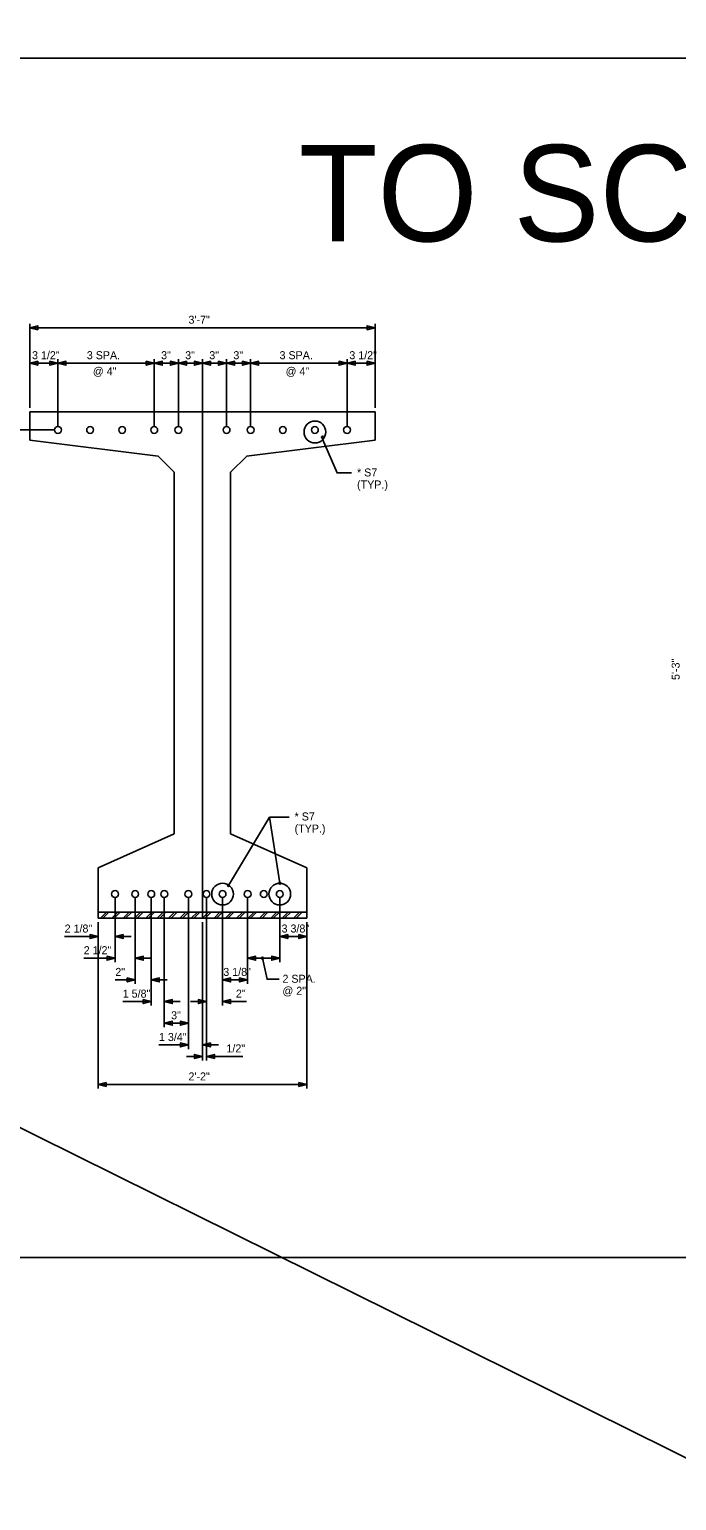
# Model space of a CAD drawing. Extents: x -44.3 to 50.5, y -5.3 to 39.9.
# Drawn here: x -17.76 to -11.05, y 24.68 to 39.94 of the extents above; entities that cross this region are included whole.
import ezdxf

# ---------------------------------------------------------------- set-up
doc = ezdxf.new("R2010")
doc.units = 0
for name, color, linetype in [('63 Bulb Tee CELL', 7, 'Continuous'), ('Arrowhead Terminators CELL', 7, 'Continuous'), ('Dimension Lines CELL', 7, 'Continuous'), ('Plot Shape CELL', 7, 'Continuous'), ('Rebar Lines', 7, 'Continuous'), ('Subtitle Text', 7, 'Continuous'), ('Title Text', 7, 'Continuous'), ('User Information Notes CELL', 7, 'Continuous')]:
    doc.layers.add(name, color=color, linetype=linetype)

# ---------------------------------------------------------------- blocks, each defined once
blk = doc.blocks.new('AH')
at = {"layer": 'Title Text'}
blk.add_lwpolyline([(0, 0), (-1.25, 0.31), (-1.25, -0.31)], close=True, dxfattribs=at)

msp = doc.modelspace()

# ---------------------------------------------------------------- linework, layer by layer
at = {"layer": '63 Bulb Tee CELL'}
msp.add_line((-40.84, 39.935), (50.514, -5.34), dxfattribs=at)
at = {"layer": 'Arrowhead Terminators CELL'}
for p, q in [((-17.758, 36.01), (-17.758, 36.883)), ((-17.758, 36.841), (-14.174, 36.841)), ((-14.174, 36.01), (-14.174, 36.883)), ((-17.758, 36.01), (-17.758, 36.515)), ((-17.758, 36.473), (-17.465, 36.473)), ((-17.465, 35.822), (-17.465, 36.515)), ((-17.465, 36.473), (-16.466, 36.473)), ((-16.466, 35.822), (-16.466, 36.515)), ((-16.466, 36.473), (-16.216, 36.473)), ((-16.216, 35.822), (-16.216, 36.515)), ((-16.216, 36.473), (-15.966, 36.473)), ((-15.966, 33.385), (-15.966, 36.515)), ((-15.966, 36.473), (-15.716, 36.473)), ((-15.716, 35.822), (-15.716, 36.515)), ((-15.716, 36.473), (-15.466, 36.473)), ((-15.466, 35.822), (-15.466, 36.515)), ((-15.466, 36.473), (-14.466, 36.473)), ((-14.466, 35.822), (-14.466, 36.515)), ((-14.466, 36.473), (-14.174, 36.473)), ((-14.174, 36.01), (-14.174, 36.515)), ((-17.507, 35.781), (-18.201, 35.781)), ((-16.873, 30.927), (-16.873, 30.486)), ((-16.873, 30.927), (-16.873, 30.261)), ((-16.664, 30.927), (-16.664, 30.261)), ((-16.664, 30.927), (-16.664, 30.036)), ((-16.497, 30.927), (-16.497, 30.036)), ((-16.497, 30.927), (-16.497, 29.811)), ((-16.362, 30.927), (-16.362, 29.811)), ((-16.362, 30.927), (-16.362, 29.586)), ((-16.112, 30.927), (-16.112, 29.361)), ((-16.112, 30.927), (-16.112, 29.586)), ((-15.924, 30.927), (-15.924, 29.811)), ((-15.924, 30.927), (-15.924, 29.243)), ((-15.757, 30.927), (-15.757, 29.811)), ((-15.757, 30.927), (-15.757, 30.036)), ((-15.497, 30.927), (-15.497, 30.036)), ((-15.497, 30.927), (-15.497, 30.261)), ((-15.164, 30.927), (-15.164, 30.486)), ((-15.164, 30.927), (-15.164, 30.261)), ((-17.049, 30.677), (-17.049, 30.486)), ((-17.049, 30.677), (-17.049, 28.952)), ((-15.966, 30.677), (-15.966, 29.361)), ((-15.966, 30.677), (-15.966, 29.243)), ((-14.882, 30.677), (-14.882, 28.952)), ((-14.882, 30.677), (-14.882, 30.486)), ((-17.396, 30.527), (-17.049, 30.527)), ((-16.707, 30.527), (-16.873, 30.527)), ((-14.882, 30.527), (-15.164, 30.527)), ((-17.198, 30.302), (-16.873, 30.302)), ((-16.498, 30.302), (-16.664, 30.302)), ((-15.164, 30.302), (-15.497, 30.302)), ((-16.87, 30.078), (-16.664, 30.078)), ((-16.331, 30.078), (-16.497, 30.078)), ((-15.497, 30.078), (-15.757, 30.078)), ((-16.793, 29.853), (-16.497, 29.853)), ((-16.196, 29.853), (-16.362, 29.853)), ((-16.09, 29.853), (-15.924, 29.853)), ((-15.51, 29.853), (-15.757, 29.853)), ((-16.362, 29.628), (-16.112, 29.628)), ((-16.417, 29.403), (-16.112, 29.403)), ((-15.8, 29.403), (-15.966, 29.403)), ((-16.132, 29.284), (-15.966, 29.284)), ((-15.546, 29.284), (-15.924, 29.284)), ((-17.049, 28.993), (-14.882, 28.993))]:
    msp.add_line(p, q, dxfattribs=at)
at = {"layer": 'Dimension Lines CELL'}
msp.add_line((-15.966, 35.968), (-15.966, 30.718), dxfattribs=at)
at = {"layer": 'Plot Shape CELL'}
msp.add_line((-15.27, 31.765), (-15.162, 31.081), dxfattribs=at)
msp.add_lwpolyline([(-28.757, 27.199), (28.456, 27.199), (28.456, 39.637), (-28.757, 39.637)], close=True, dxfattribs=at)
for points in [[(-14.719, 35.684), (-14.569, 35.336), (-14.418, 35.336)], [(-15.695, 31.058), (-15.27, 31.765), (-15.068, 31.765)], [(-15.344, 30.303), (-15.295, 30.084), (-15.171, 30.084)]]:
    msp.add_lwpolyline(points, dxfattribs=at)
for centre in [(-14.799, 35.76), (-15.757, 30.968), (-15.164, 30.968)]:
    msp.add_circle(centre, 0.113, dxfattribs=at)
at = {"layer": 'Rebar Lines'}
for centre in [(-16.873, 30.968), (-16.664, 30.968), (-16.497, 30.968), (-16.362, 30.968), (-16.112, 30.968), (-15.924, 30.968), (-15.757, 30.968), (-15.497, 30.968), (-15.33, 30.968), (-15.164, 30.968)]:
    msp.add_circle(centre, 0.0352, dxfattribs=at)
for centre in [(-17.465, 35.781), (-17.132, 35.781), (-16.799, 35.781), (-16.466, 35.781), (-16.216, 35.781), (-15.716, 35.781), (-15.466, 35.781), (-15.132, 35.781), (-14.799, 35.781), (-14.466, 35.781)]:
    msp.add_ellipse(centre, major_axis=(0, 0.0352), ratio=0.999951, dxfattribs=at)
at = {"layer": 'Subtitle Text'}
for centre in [(-14.719, 35.705), (-15.695, 31.058), (-15.162, 31.081), (-15.344, 30.303)]:
    msp.add_circle(centre, 0.0103, dxfattribs=at)
at = {"layer": 'User Information Notes CELL'}
for p, q in [((-14.174, 35.968), (-17.758, 35.968)), ((-17.758, 35.677), (-17.758, 35.968)), ((-14.174, 35.677), (-14.174, 35.968)), ((-17.758, 35.677), (-16.424, 35.51)), ((-15.508, 35.51), (-14.174, 35.677)), ((-16.424, 35.51), (-16.258, 35.343)), ((-15.507, 35.51), (-15.674, 35.343)), ((-16.258, 35.343), (-16.258, 31.593)), ((-15.674, 31.593), (-15.674, 35.343)), ((-17.049, 31.239), (-16.258, 31.593)), ((-14.882, 31.239), (-15.674, 31.593)), ((-17.049, 31.239), (-17.049, 30.718)), ((-14.882, 30.718), (-14.882, 31.239)), ((-17.049, 30.781), (-14.882, 30.781)), ((-17.049, 30.718), (-14.882, 30.718)), ((-17.025, 30.718), (-16.962, 30.781)), ((-16.998, 30.718), (-16.936, 30.781)), ((-16.907, 30.718), (-16.844, 30.781)), ((-16.881, 30.718), (-16.818, 30.781)), ((-16.789, 30.718), (-16.727, 30.781)), ((-16.763, 30.718), (-16.7, 30.781)), ((-16.671, 30.718), (-16.609, 30.781)), ((-16.645, 30.718), (-16.582, 30.781)), ((-16.553, 30.718), (-16.491, 30.781)), ((-16.527, 30.718), (-16.465, 30.781)), ((-16.435, 30.718), (-16.373, 30.781)), ((-16.409, 30.718), (-16.346, 30.781)), ((-16.318, 30.718), (-16.255, 30.781)), ((-16.291, 30.718), (-16.229, 30.781)), ((-16.2, 30.718), (-16.137, 30.781)), ((-16.173, 30.718), (-16.111, 30.781)), ((-16.082, 30.718), (-16.019, 30.781)), ((-16.055, 30.718), (-15.993, 30.781)), ((-15.964, 30.718), (-15.902, 30.781)), ((-15.938, 30.718), (-15.875, 30.781)), ((-15.846, 30.718), (-15.784, 30.781)), ((-15.82, 30.718), (-15.757, 30.781)), ((-15.728, 30.718), (-15.666, 30.781)), ((-15.702, 30.718), (-15.639, 30.781)), ((-15.611, 30.718), (-15.548, 30.781)), ((-15.584, 30.718), (-15.522, 30.781)), ((-15.493, 30.718), (-15.43, 30.781)), ((-15.466, 30.718), (-15.404, 30.781)), ((-15.375, 30.718), (-15.312, 30.781)), ((-15.348, 30.718), (-15.286, 30.781)), ((-15.257, 30.718), (-15.195, 30.781)), ((-15.231, 30.718), (-15.168, 30.781)), ((-15.139, 30.718), (-15.077, 30.781)), ((-15.113, 30.718), (-15.05, 30.781)), ((-15.021, 30.718), (-14.959, 30.781)), ((-14.995, 30.718), (-14.932, 30.781))]:
    msp.add_line(p, q, dxfattribs=at)

# ---------------------------------------------------------------- block references
at = {"layer": 'Arrowhead Terminators CELL', "xscale": 0.0664, "yscale": 0.0664, "rotation": 180}
for p in [(-17.758, 36.841), (-17.758, 36.473), (-17.465, 36.473), (-16.466, 36.473), (-16.216, 36.473), (-15.966, 36.473), (-15.716, 36.473), (-15.466, 36.473), (-14.466, 36.473), (-16.873, 30.527), (-15.164, 30.527), (-16.664, 30.302), (-15.497, 30.302), (-16.497, 30.078), (-15.757, 30.078), (-16.362, 29.853), (-15.757, 29.853), (-16.362, 29.628), (-15.966, 29.403), (-15.924, 29.284), (-17.049, 28.993)]:
    msp.add_blockref('AH', p, dxfattribs=at)
at = {"layer": 'Arrowhead Terminators CELL', "xscale": 0.0664, "yscale": 0.0664}
for p in [(-14.174, 36.841), (-17.465, 36.473), (-16.466, 36.473), (-16.216, 36.473), (-15.966, 36.473), (-15.716, 36.473), (-15.466, 36.473), (-14.466, 36.473), (-14.174, 36.473), (-17.049, 30.527), (-14.882, 30.527), (-16.873, 30.302), (-15.164, 30.302), (-16.664, 30.078), (-15.497, 30.078), (-16.497, 29.853), (-15.924, 29.853), (-16.112, 29.628), (-16.112, 29.403), (-15.966, 29.284), (-14.882, 28.993)]:
    msp.add_blockref('AH', p, dxfattribs=at)

# ---------------------------------------------------------------- texts
at = {"layer": '63 Bulb Tee CELL'}
for s, p in [('* S7', (-14.362, 35.299)), ('(TYP.)', (-14.362, 35.174)), ('* S7', (-15.01, 31.731)), ('(TYP.)', (-15.01, 31.606)), ('2 SPA.', (-15.136, 30.048)), ('@ 2"', (-15.136, 29.923))]:
    msp.add_text(s, height=0.083, dxfattribs=at).set_placement(p)
msp.add_text("5'-3''", height=0.083, rotation=90, dxfattribs=at).set_placement((-11.015, 33.188))
at = {"layer": 'Arrowhead Terminators CELL'}
for s, p in [('3\'-7"', (-16.111, 36.883)), ('3 1/2"', (-17.734, 36.515)), ('3 SPA.', (-17.166, 36.515)), ('3"', (-16.395, 36.515)), ('3"', (-16.145, 36.515)), ('3"', (-15.895, 36.515)), ('3"', (-15.645, 36.515)), ('3 SPA.', (-15.166, 36.515)), ('3 1/2"', (-14.442, 36.515)), ('@ 4"', (-17.103, 36.349)), ('@ 4"', (-15.103, 36.349)), ('2 1/8"', (-17.396, 30.569)), ('3 3/8"', (-15.145, 30.569)), ('2 1/2"', (-17.198, 30.344)), ('2"', (-16.87, 30.119)), ('3 1/8"', (-15.75, 30.119)), ('1 5/8"', (-16.793, 29.894)), ('2"', (-15.619, 29.894)), ('3"', (-16.291, 29.669)), ('1 3/4"', (-16.417, 29.444)), ('1/2"', (-15.717, 29.326)), ('2\'-2"', (-16.111, 29.035))]:
    msp.add_text(s, height=0.083, dxfattribs=at).set_placement(p)
at = {"layer": 'Plot Shape CELL'}
msp.add_text('TO SCALE', height=1, dxfattribs=at).set_placement((-14.967, 37.737))

doc.saveas('drawing.dxf')
